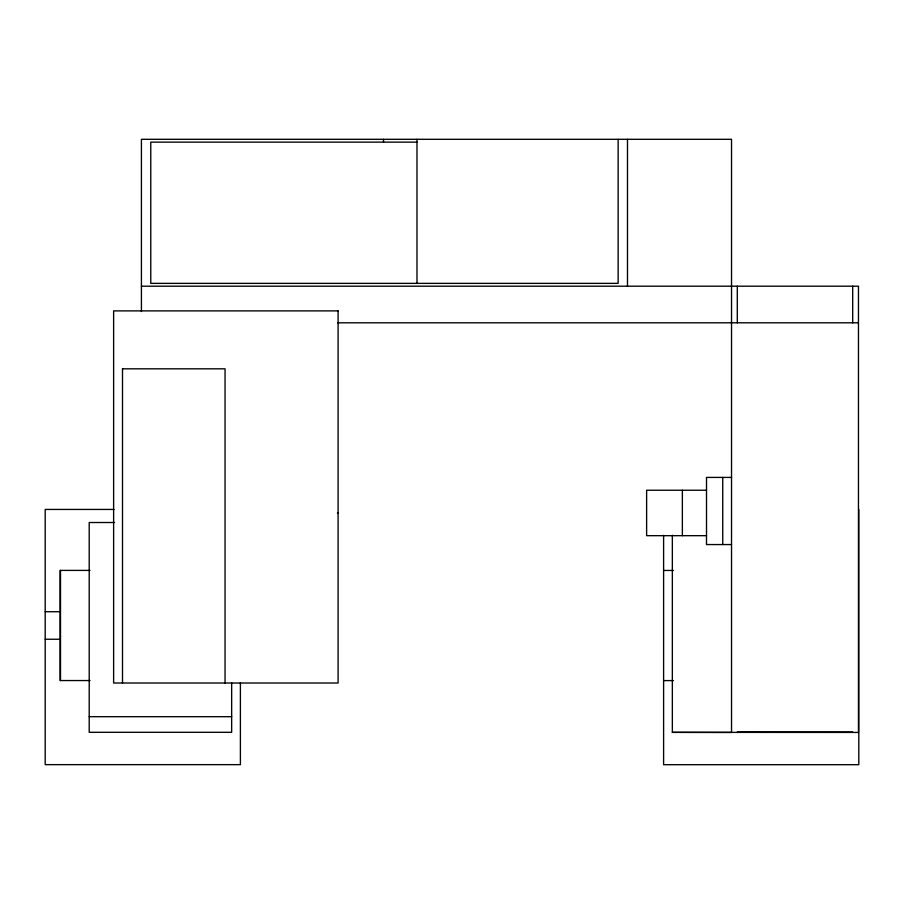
<?xml version="1.0" encoding="UTF-8"?>
<svg xmlns="http://www.w3.org/2000/svg" width="904" height="904" viewBox="0 0 904 904"><rect width="100%" height="100%" fill="white"/><g stroke="black" fill="none" stroke-linecap="round" stroke-linejoin="round"><path stroke-width="1.36" d="M416.981 142.131L150.765 142.131L150.765 283.37L618.144 283.37L618.144 139.306M141.419 286.195L858.461 286.195L858.461 732.443L672.339 732.364L672.339 535.224M337.644 322.796L858.461 322.796M122.503 368.821L225.051 368.821L225.051 683.017M731.528 477.414L706.51 477.414L706.51 544.558L731.528 544.558M706.51 490.239L646.62 490.239L646.62 535.676L706.51 535.676M114.017 509.438L45.2 509.438L45.2 764.648L240.396 764.648L240.396 682.87M337.441 512.952L338.096 512.952M114.582 522.512L89.202 522.512L89.202 732.308L231.661 732.308L231.661 682.915M90.016 570.401L60.093 570.401L60.093 680.554L90.016 680.554M663.604 570.458L673.457 570.458M45.2 611.714L60.093 611.714M45.2 639.241L60.093 639.241M663.604 680.599L673.457 680.599M89.202 716.691L231.661 716.691M737.302 731.991L852.698 731.991M672.339 732.364L731.528 732.443L731.528 139.306L141.419 139.306L141.419 311.53M858.8 509.483L858.8 764.694L663.604 764.694L663.604 535.326M852.698 286.195L852.698 322.875M737.302 286.195L737.302 322.875M722.737 477.414L722.737 544.558M682.362 490.239L682.362 535.676M627.489 139.306L627.489 286.195M416.981 139.306L416.981 283.37M383.511 139.306L383.511 142.131M122.503 368.516L122.503 683.017M60.5 570.401L60.5 680.554M338.096 310.886L113.621 310.886L113.621 683.017L338.096 683.017L338.096 310.886"/></g></svg>
